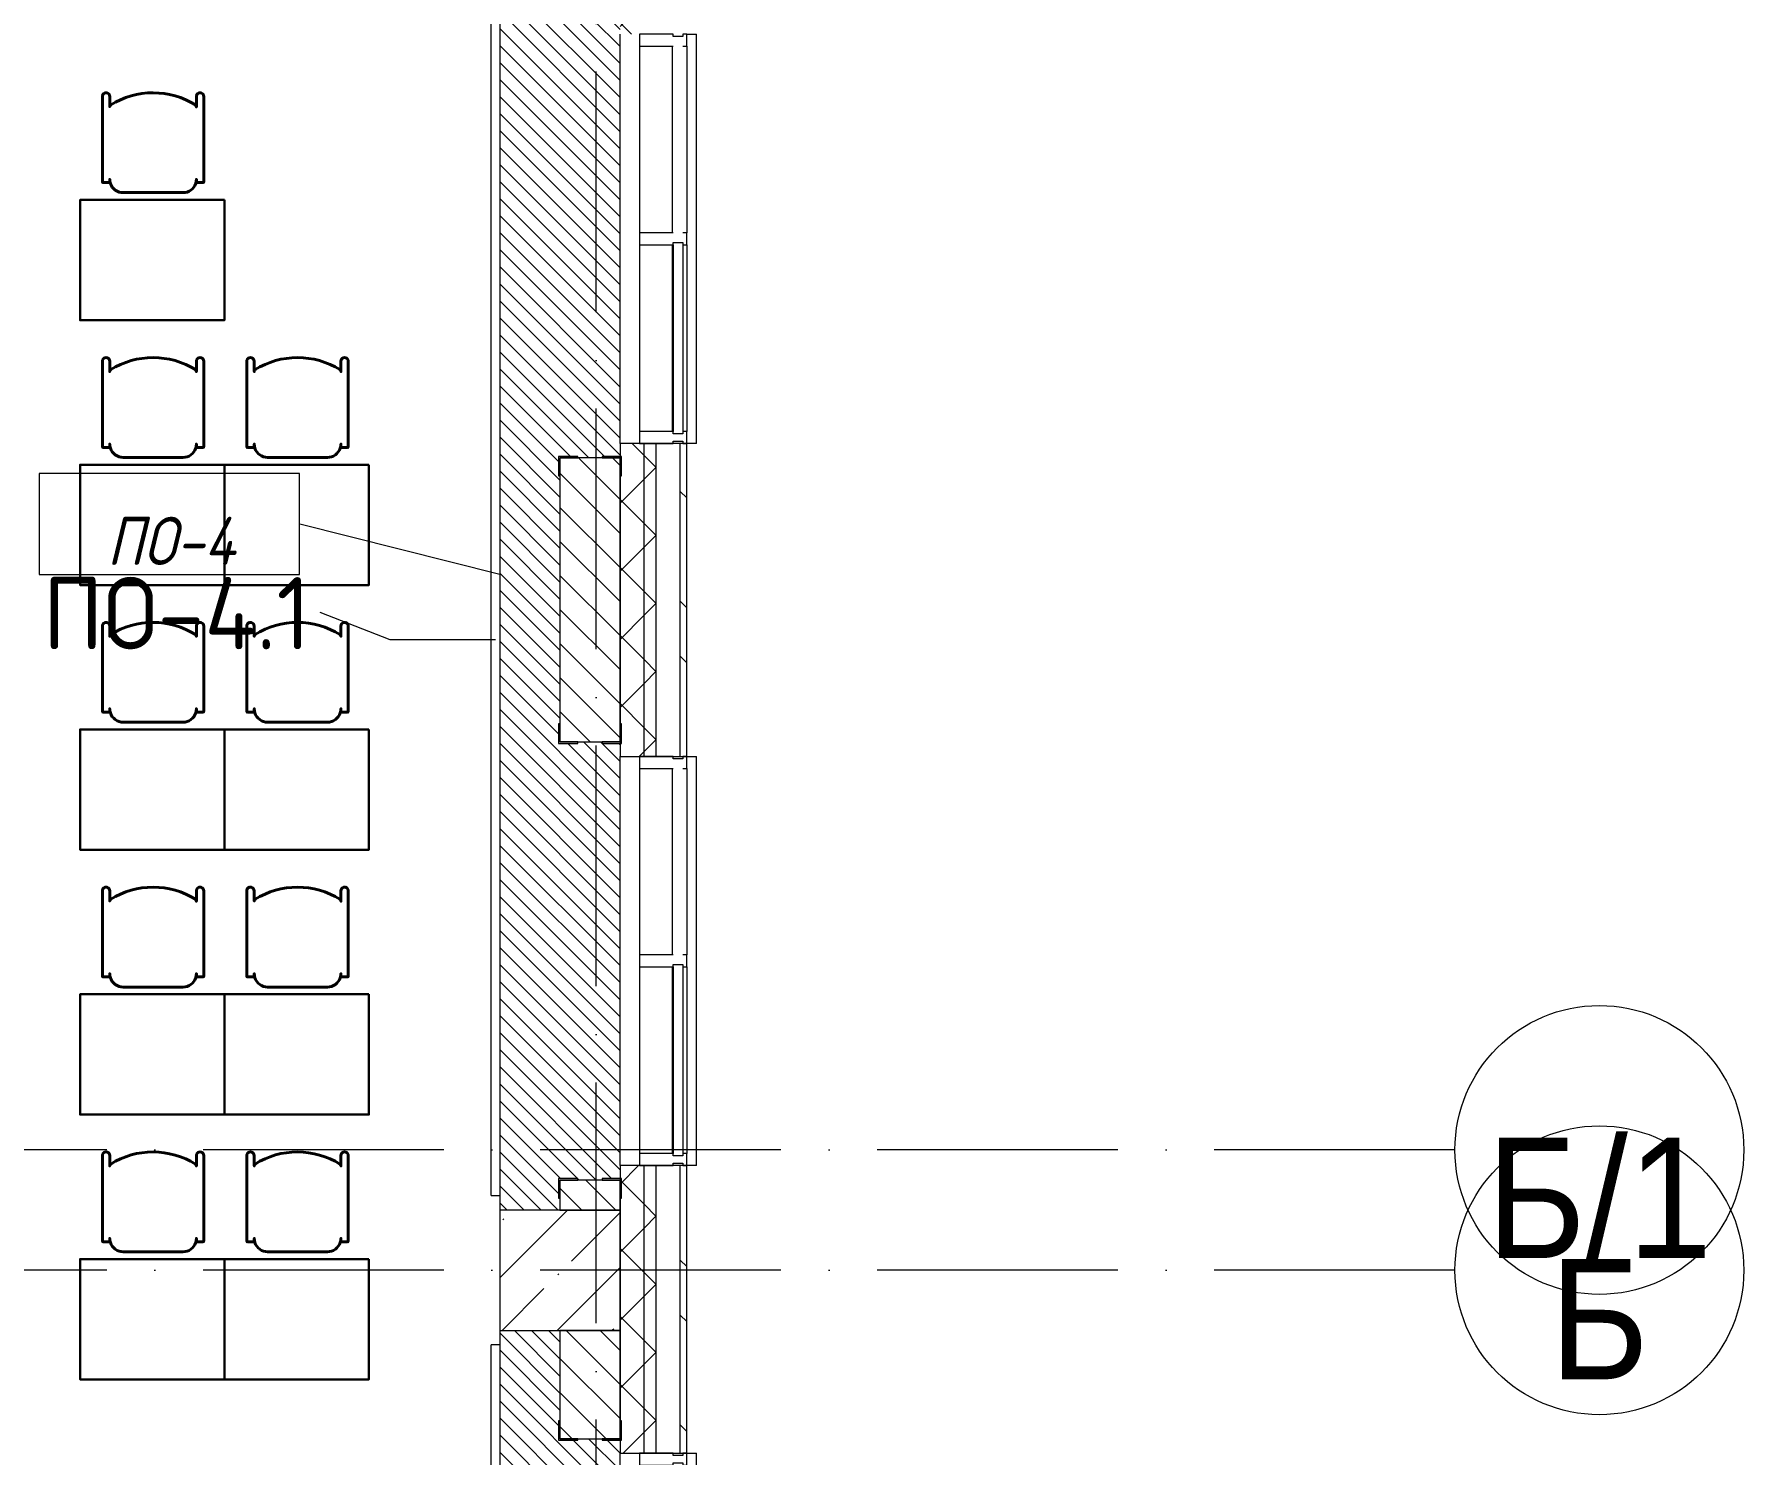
# Model space of a CAD drawing. Header units: millimetres. Extents: x -6467 to 105918, y -7090 to 92481.
# Drawn here: x 98816 to 105918, y 564 to 6466 of the extents above; entities that cross this region are included whole.
import ezdxf

# ---------------------------------------------------------------- set-up
doc = ezdxf.new("R2010")
doc.units = ezdxf.units.MM
doc.linetypes.add('50_200_ШТРИХ_1Т_ш5_п1_п1_', pattern=[1400, 1000, -200, 0, -200])
for name, color, linetype, lineweight in [('A-FLOR', 7, 'Continuous', 9), ('A-FLOR-IDEN', 7, 'Continuous', 9), ('A-GLAZ', 7, 'Continuous', 5), ('A-GLAZ-CWMG', 7, 'Continuous', 9), ('A-GLAZ-CWMG-1', 7, 'Continuous', 20), ('A-WALL', 7, 'Continuous', 5), ('A-WALL-FNSH-1', 7, 'Continuous', 5), ('A-WALL-IDEN', 7, 'Continuous', 9), ('I-WALL', 7, 'Continuous', 5), ('S-COLS-1', 7, 'Continuous', 5)]:
    doc.layers.add(name, color=color, linetype=linetype, lineweight=lineweight)
for name, color, linetype, lineweight, true_color in [('A-FLOR-PATT-1', 7, 'Continuous', 5, 0xd61c12), ('A-GENM-1', 7, 'Continuous', 9, 0xaaaaaa), ('A-GENM-2', 7, 'Continuous', 20, 0xaaaaaa), ('A-WALL-3', 7, 'Continuous', 5, 0x787878), ('мебель 2 этаж-1', 7, 'Continuous', 40, 0xaaaaaa), ('Оси-1', 7, 'Continuous', 20, 0xaaaaaa), ('Оси-2', 7, 'Continuous', 9, 0xaaaaaa), ('Оси-3', 7, '50_200_ШТРИХ_1Т_ш5_п1_п1_', 9, 0xaaaaaa), ('ТХ_функционал-2', 7, 'Continuous', 40, 0xaaaaaa), ('ТХ_функционал-9', 7, 'Continuous', 30, 0xaaaaaa)]:
    doc.layers.add(name, color=color, linetype=linetype, lineweight=lineweight, true_color=true_color)
doc.styles.add('Arial', font='arial.ttf', dxfattribs={"width": 0.9, "height": 500})
doc.styles.add('GOST Common', font='GOST_Common.ttf', dxfattribs={"height": 300})
doc.styles.add('GOST Common_I', font='GOST_Common Italic.ttf', dxfattribs={"width": 0.9, "height": 200})
pattern_1 = [(45, (0, 0), (-141.42136, 141.42136), []), (135, (0, 0), (-141.42136, -141.42136), [])]
pattern_2 = [(135, (0, 0), (-70.71068, -70.71068), [])]

# ---------------------------------------------------------------- blocks, each defined once
blk = doc.blocks.new('Прямоугольный импост - Импост структурный с накладкой - 180мм-22437098-АИ_План этажа Радиаторы_2')
at = {"layer": 'A-GLAZ-CWMG-1'}
for p, q in [((-50, 0), (-50, 17)), ((-50, 17), (0, 17)), ((-40, 0), (-50, 0)), ((-40, -40), (-40, 0)), ((0, 0), (-10, 0)), ((-10, 0), (-10, -40)), ((0, 17), (0, 0)), ((-50, -180), (-50, -40)), ((-50, -40), (-40, -40)), ((-10, -40), (0, -40)), ((0, -40), (0, -180)), ((0, -180), (-50, -180))]:
    blk.add_line(p, q, dxfattribs=at)
blk = doc.blocks.new('Прямоугольный импост - Импост структурный с накладкой - 180мм-22437111-АИ_План этажа Радиаторы_2')
at = {"layer": 'A-GLAZ-CWMG-1'}
for p, q in [((-50, 0), (-50, 17)), ((-50, 17), (0, 17)), ((0, 0), (-10, 0)), ((-10, 0), (-10, -40)), ((0, 17), (0, 0)), ((-50, -180), (-50, -40)), ((-10, -40), (0, -40)), ((0, -40), (0, -180)), ((0, -180), (-50, -180))]:
    blk.add_line(p, q, dxfattribs=at)
blk = doc.blocks.new('Прямоугольный импост - Импост структурный с накладкой - 180мм-V231-АИ_План этажа Радиаторы_2')
at = {"layer": 'A-GLAZ-CWMG'}
for p, q in [((49825, 55111), (49050, 55111)), ((49825, 54931), (49050, 54931)), ((49825, 54914), (49050, 54914))]:
    blk.add_line(p, q, dxfattribs=at)
blk = doc.blocks.new('Прямоугольный импост - Импост структурный с накладкой - 180мм-V232-АИ_План этажа Радиаторы_2')
at = {"layer": 'A-GLAZ-CWMG'}
for p, q in [((6637, 55111), (5862, 55111)), ((6637, 54914), (5862, 54914))]:
    blk.add_line(p, q, dxfattribs=at)
blk = doc.blocks.new('Прямоугольный импост - Импост структурный с накладкой - 180мм-V237-АИ_План этажа Радиаторы_2')
at = {"layer": 'A-GLAZ-CWMG-1'}
for p, q in [((-25, 0), (-25, 17)), ((-25, 17), (25, 17)), ((-15, 0), (-25, 0)), ((-15, -40), (-15, 0)), ((25, 17), (25, 0)), ((-25, -180), (-25, -40)), ((-25, -40), (-15, -40)), ((25, -40), (25, -180)), ((25, -180), (-25, -180))]:
    blk.add_line(p, q, dxfattribs=at)
blk = doc.blocks.new('Прямоугольный импост - Импост структурный с накладкой - 180мм-22437157-АИ_План этажа Радиаторы_2')
at = {"layer": 'A-GLAZ-CWMG-1'}
for p, q in [((0, 17), (-50, 17)), ((-50, 17), (-50, 0)), ((-50, 0), (-40, 0)), ((-40, 0), (-40, -40)), ((-10, -40), (-10, 0)), ((-10, 0), (0, 0)), ((0, 0), (0, 17)), ((-40, -40), (-50, -40)), ((-50, -40), (-50, -180)), ((0, -40), (-10, -40)), ((0, -180), (0, -40)), ((-50, -180), (0, -180))]:
    blk.add_line(p, q, dxfattribs=at)
blk = doc.blocks.new('Фахверк _газобетон торцы_327 - Фахверк _газобетон торцы_-25573967-АИ_План этажа Радиаторы_2')
at = {"layer": 'A-GENM-2'}
for p, q in [((89406, 11134.7), (89325, 11134.7)), ((89325, 11134.7), (89325, 11128.7)), ((89325, 11128.7), (89400, 11128.7)), ((89400, 11128.7), (89400, 11053.7)), ((89406, 11053.7), (89406, 11134.7)), ((89400, 11053.7), (89406, 11053.7)), ((89400, 10953.7), (89400, 10878.7)), ((89406, 10953.7), (89400, 10953.7)), ((89406, 10872.7), (89406, 10953.7)), ((89400, 10878.7), (89325, 10878.7)), ((89325, 10878.7), (89325, 10872.7)), ((89325, 10872.7), (89406, 10872.7))]:
    blk.add_line(p, q, dxfattribs=at)
blk = doc.blocks.new('Фахверк _газобетон торцы_328 - Фахверк _газобетон торцы_-25573987-АИ_План этажа Радиаторы_2')
at = {"layer": 'A-GENM-2'}
for p, q in [((89406, 11134.7), (89325, 11134.7)), ((89325, 11134.7), (89325, 11128.7)), ((89325, 11128.7), (89400, 11128.7)), ((89400, 11128.7), (89400, 11053.7)), ((89406, 11053.7), (89406, 11134.7)), ((89400, 11053.7), (89406, 11053.7)), ((89400, 10953.7), (89400, 10878.7)), ((89406, 10953.7), (89400, 10953.7)), ((89406, 10872.7), (89406, 10953.7)), ((89400, 10878.7), (89325, 10878.7)), ((89325, 10878.7), (89325, 10872.7)), ((89325, 10872.7), (89406, 10872.7))]:
    blk.add_line(p, q, dxfattribs=at)
blk = doc.blocks.new('Фахверк _газобетон торцы_329 - Фахверк _газобетон торцы_-25574007-АИ_План этажа Радиаторы_2')
at = {"layer": 'A-GENM-2'}
for p, q in [((89406, 11134.7), (89325, 11134.7)), ((89325, 11134.7), (89325, 11128.7)), ((89325, 11128.7), (89400, 11128.7)), ((89400, 11128.7), (89400, 11053.7)), ((89406, 11053.7), (89406, 11134.7)), ((89400, 11053.7), (89406, 11053.7)), ((89400, 10953.7), (89400, 10878.7)), ((89406, 10953.7), (89400, 10953.7)), ((89406, 10872.7), (89406, 10953.7)), ((89400, 10878.7), (89325, 10878.7)), ((89325, 10878.7), (89325, 10872.7)), ((89325, 10872.7), (89406, 10872.7))]:
    blk.add_line(p, q, dxfattribs=at)
blk = doc.blocks.new('Фахверк _газобетон торцы_330 - Фахверк _газобетон торцы_-25574027-АИ_План этажа Радиаторы_2')
at = {"layer": 'A-GENM-2'}
for p, q in [((89406, 11134.7), (89325, 11134.7)), ((89325, 11134.7), (89325, 11128.7)), ((89325, 11128.7), (89400, 11128.7)), ((89400, 11128.7), (89400, 11053.7)), ((89406, 11053.7), (89406, 11134.7)), ((89400, 11053.7), (89406, 11053.7)), ((89400, 10953.7), (89400, 10878.7)), ((89406, 10953.7), (89400, 10953.7)), ((89406, 10872.7), (89406, 10953.7)), ((89400, 10878.7), (89325, 10878.7)), ((89325, 10878.7), (89325, 10872.7)), ((89325, 10872.7), (89406, 10872.7))]:
    blk.add_line(p, q, dxfattribs=at)
blk = doc.blocks.new('Отлив_СКБ - Отлив витража-V389-АИ_План этажа Радиаторы_2')
at = {"layer": 'A-GLAZ'}
for p, q in [((0, 59), (0, 100)), ((1700, 100), (0, 100)), ((1700, 100), (1700, 59)), ((50, 2), (1650, 2)), ((1650, 0), (50, 0))]:
    blk.add_line(p, q, dxfattribs=at)
blk = doc.blocks.new('Отлив_СКБ - Отлив витража-V390-АИ_План этажа Радиаторы_2')
at = {"layer": 'A-GLAZ'}
for p, q in [((0, 59), (0, 100)), ((1700, 100), (0, 100)), ((1700, 100), (1700, 59)), ((875, 2), (1650, 2)), ((825, 0), (50, 0)), ((1650, 0), (875, 0))]:
    blk.add_line(p, q, dxfattribs=at)
blk = doc.blocks.new('мебель 2 этаж-28800768-АИ_План этажа Радиаторы_2')
at = {"layer": 'ТХ_функционал-2', "flags": 128}
for points in [[(101362.8, 7922.4), (101362.8, 7567.6), (101363.6, 7565.6), (101365.5, 7564.8), (101390.7, 7564.8), (101392.6, 7565.6), (101393.5, 7567.6), (101393.5, 7578.7), (101394.2, 7569.9), (101396.2, 7561.4), (101399.5, 7553.5), (101404.1, 7545.9), (101409.8, 7539.3), (101416.4, 7533.6), (101424, 7529), (101432.1, 7525.6), (101440.6, 7523.6), (101449.3, 7522.9), (101697.6, 7522.9), (101706.4, 7523.6), (101714.9, 7525.6), (101722.8, 7528.9), (101731, 7533.8), (101737.1, 7539.3), (101742.9, 7546), (101747.3, 7553.3), (101750.6, 7561.2), (101752.8, 7570.3), (101753.5, 7578.7), (101753.5, 7567.6), (101754.3, 7565.6), (101756.2, 7564.8), (101781.4, 7564.8), (101783.3, 7565.6), (101784.2, 7567.6), (101784.2, 7922.4), (101783.4, 7927.2), (101781.2, 7931.5), (101777.8, 7934.9), (101773.5, 7937.1), (101768.8, 7937.8), (101764.2, 7937.1), (101759.7, 7934.8), (101756.4, 7931.5), (101754.2, 7927.1), (101753.5, 7922.4), (101753.5, 7879.4), (101752.9, 7882.8), (101751.4, 7885.4), (101749.1, 7887.6), (101729.4, 7898.9), (101709.5, 7908.7), (101686.8, 7917.8), (101664.9, 7925), (101642.3, 7930.6), (101619.5, 7934.6), (101597.5, 7936.9), (101573.5, 7937.8), (101550.1, 7937), (101527.3, 7934.6), (101504.7, 7930.6), (101482.3, 7925), (101460.1, 7917.9), (101438.7, 7909.2), (101417.6, 7899), (101397.8, 7887.6), (101395.6, 7885.6), (101394, 7882.7), (101393.5, 7879.7), (101393.5, 7922.4), (101392.7, 7927.2), (101390.5, 7931.5), (101387.1, 7934.9), (101382.9, 7937), (101378.1, 7937.8), (101373.4, 7937.1), (101369.1, 7934.9), (101365.7, 7931.5), (101363.5, 7927.1)], [(101362.8, 6822.5), (101362.8, 6467.6), (101363.6, 6465.6), (101365.5, 6464.8), (101390.7, 6464.8), (101392.6, 6465.6), (101393.5, 6467.6), (101393.5, 6478.7), (101394.2, 6470), (101396.2, 6461.5), (101399.5, 6453.5), (101404.1, 6446), (101409.8, 6439.3), (101416.4, 6433.6), (101424, 6429), (101432.1, 6425.6), (101440.6, 6423.6), (101449.3, 6422.9), (101697.6, 6422.9), (101706.4, 6423.6), (101714.9, 6425.7), (101722.8, 6428.9), (101731, 6433.8), (101737.1, 6439.3), (101742.9, 6446), (101747.3, 6453.4), (101750.6, 6461.2), (101752.8, 6470.3), (101753.5, 6478.7), (101753.5, 6467.6), (101754.3, 6465.6), (101756.2, 6464.8), (101781.4, 6464.8), (101783.3, 6465.6), (101784.2, 6467.6), (101784.2, 6822.5), (101783.4, 6827.2), (101781.2, 6831.5), (101777.8, 6834.9), (101773.5, 6837.1), (101768.8, 6837.8), (101764.2, 6837.1), (101759.7, 6834.8), (101756.4, 6831.5), (101754.2, 6827.1), (101753.5, 6822.5), (101753.5, 6779.5), (101752.9, 6782.8), (101751.4, 6785.4), (101749.1, 6787.6), (101729.4, 6798.9), (101709.5, 6808.7), (101686.8, 6817.9), (101664.9, 6825), (101642.3, 6830.6), (101619.5, 6834.6), (101597.5, 6836.9), (101573.5, 6837.8), (101550.1, 6837), (101527.3, 6834.6), (101504.7, 6830.6), (101482.3, 6825.1), (101460.1, 6817.9), (101438.7, 6809.2), (101417.6, 6799), (101397.8, 6787.6), (101395.6, 6785.6), (101394, 6782.7), (101393.5, 6779.7), (101393.5, 6822.5), (101392.7, 6827.2), (101390.5, 6831.5), (101387.1, 6834.9), (101382.9, 6837.1), (101378.1, 6837.8), (101373.4, 6837.1), (101369.1, 6834.9), (101365.7, 6831.5), (101363.5, 6827.1)], [(101962.8, 6822.5), (101962.8, 6467.6), (101963.6, 6465.6), (101965.5, 6464.8), (101990.7, 6464.8), (101992.6, 6465.6), (101993.5, 6467.6), (101993.5, 6478.7), (101994.2, 6470), (101996.2, 6461.5), (101999.5, 6453.5), (102004.1, 6446), (102009.8, 6439.3), (102016.4, 6433.6), (102024, 6429), (102032.1, 6425.6), (102040.6, 6423.6), (102049.3, 6422.9), (102297.6, 6422.9), (102306.4, 6423.6), (102314.9, 6425.7), (102322.8, 6428.9), (102331, 6433.8), (102337.1, 6439.3), (102342.9, 6446), (102347.3, 6453.4), (102350.6, 6461.2), (102352.8, 6470.3), (102353.5, 6478.7), (102353.5, 6467.6), (102354.3, 6465.6), (102356.2, 6464.8), (102381.4, 6464.8), (102383.3, 6465.6), (102384.2, 6467.6), (102384.2, 6822.5), (102383.4, 6827.2), (102381.2, 6831.5), (102377.8, 6834.9), (102373.5, 6837.1), (102368.8, 6837.8), (102364.2, 6837.1), (102359.7, 6834.8), (102356.4, 6831.5), (102354.2, 6827.1), (102353.5, 6822.5), (102353.5, 6779.5), (102352.9, 6782.8), (102351.4, 6785.4), (102349.1, 6787.6), (102329.4, 6798.9), (102309.5, 6808.7), (102286.8, 6817.9), (102264.9, 6825), (102242.3, 6830.6), (102219.5, 6834.6), (102197.5, 6836.9), (102173.5, 6837.8), (102150.1, 6837), (102127.3, 6834.6), (102104.7, 6830.6), (102082.3, 6825.1), (102060.1, 6817.9), (102038.7, 6809.2), (102017.6, 6799), (101997.8, 6787.6), (101995.6, 6785.6), (101994, 6782.7), (101993.5, 6779.7), (101993.5, 6822.5), (101992.7, 6827.2), (101990.5, 6831.5), (101987.1, 6834.9), (101982.9, 6837.1), (101978.1, 6837.8), (101973.4, 6837.1), (101969.1, 6834.9), (101965.7, 6831.5), (101963.5, 6827.1)], [(101362.8, 5722.5), (101362.8, 5367.6), (101363.6, 5365.6), (101365.5, 5364.8), (101390.7, 5364.8), (101392.6, 5365.6), (101393.5, 5367.6), (101393.5, 5378.8), (101394.2, 5370), (101396.2, 5361.5), (101399.5, 5353.5), (101404.1, 5346), (101409.8, 5339.3), (101416.4, 5333.6), (101424, 5329), (101432.1, 5325.7), (101440.6, 5323.6), (101449.3, 5322.9), (101697.6, 5322.9), (101706.4, 5323.6), (101714.9, 5325.7), (101722.8, 5328.9), (101731, 5333.8), (101737.1, 5339.3), (101742.9, 5346), (101747.3, 5353.4), (101750.6, 5361.3), (101752.8, 5370.3), (101753.5, 5378.8), (101753.5, 5367.6), (101754.3, 5365.6), (101756.2, 5364.8), (101781.4, 5364.8), (101783.3, 5365.6), (101784.2, 5367.6), (101784.2, 5722.5), (101783.4, 5727.2), (101781.2, 5731.5), (101777.8, 5734.9), (101773.5, 5737.1), (101768.8, 5737.8), (101764.2, 5737.1), (101759.7, 5734.8), (101756.4, 5731.5), (101754.2, 5727.1), (101753.5, 5722.5), (101753.5, 5679.5), (101752.9, 5682.9), (101751.4, 5685.5), (101749.1, 5687.6), (101729.4, 5698.9), (101709.5, 5708.7), (101686.8, 5717.9), (101664.9, 5725), (101642.3, 5730.6), (101619.5, 5734.6), (101597.5, 5737), (101573.5, 5737.8), (101550.1, 5737), (101527.3, 5734.6), (101504.7, 5730.6), (101482.3, 5725.1), (101460.1, 5717.9), (101438.7, 5709.2), (101417.6, 5699), (101397.8, 5687.6), (101395.6, 5685.6), (101394, 5682.8), (101393.5, 5679.7), (101393.5, 5722.5), (101392.7, 5727.2), (101390.5, 5731.5), (101387.1, 5734.9), (101382.9, 5737.1), (101378.1, 5737.8), (101373.4, 5737.1), (101369.1, 5734.9), (101365.7, 5731.6), (101363.5, 5727.1)], [(101962.8, 5722.5), (101962.8, 5367.6), (101963.6, 5365.6), (101965.5, 5364.8), (101990.7, 5364.8), (101992.6, 5365.6), (101993.5, 5367.6), (101993.5, 5378.8), (101994.2, 5370), (101996.2, 5361.5), (101999.5, 5353.5), (102004.1, 5346), (102009.8, 5339.3), (102016.4, 5333.6), (102024, 5329), (102032.1, 5325.7), (102040.6, 5323.6), (102049.3, 5322.9), (102297.6, 5322.9), (102306.4, 5323.6), (102314.9, 5325.7), (102322.8, 5328.9), (102331, 5333.8), (102337.1, 5339.3), (102342.9, 5346), (102347.3, 5353.4), (102350.6, 5361.3), (102352.8, 5370.3), (102353.5, 5378.8), (102353.5, 5367.6), (102354.3, 5365.6), (102356.2, 5364.8), (102381.4, 5364.8), (102383.3, 5365.6), (102384.2, 5367.6), (102384.2, 5722.5), (102383.4, 5727.2), (102381.2, 5731.5), (102377.8, 5734.9), (102373.5, 5737.1), (102368.8, 5737.8), (102364.2, 5737.1), (102359.7, 5734.8), (102356.4, 5731.5), (102354.2, 5727.1), (102353.5, 5722.5), (102353.5, 5679.5), (102352.9, 5682.9), (102351.4, 5685.5), (102349.1, 5687.6), (102329.4, 5698.9), (102309.5, 5708.7), (102286.8, 5717.9), (102264.9, 5725), (102242.3, 5730.6), (102219.5, 5734.6), (102197.5, 5737), (102173.5, 5737.8), (102150.1, 5737), (102127.3, 5734.6), (102104.7, 5730.6), (102082.3, 5725.1), (102060.1, 5717.9), (102038.7, 5709.2), (102017.6, 5699), (101997.8, 5687.6), (101995.6, 5685.6), (101994, 5682.8), (101993.5, 5679.7), (101993.5, 5722.5), (101992.7, 5727.2), (101990.5, 5731.5), (101987.1, 5734.9), (101982.9, 5737.1), (101978.1, 5737.8), (101973.4, 5737.1), (101969.1, 5734.9), (101965.7, 5731.6), (101963.5, 5727.1)], [(101362.8, 4622.5), (101362.8, 4267.6), (101363.6, 4265.6), (101365.5, 4264.8), (101390.7, 4264.8), (101392.6, 4265.6), (101393.5, 4267.6), (101393.5, 4278.8), (101394.2, 4270), (101396.2, 4261.5), (101399.5, 4253.6), (101404.1, 4246), (101409.8, 4239.3), (101416.4, 4233.7), (101424, 4229), (101432.1, 4225.7), (101440.6, 4223.6), (101449.3, 4223), (101697.6, 4223), (101706.4, 4223.6), (101714.9, 4225.7), (101722.8, 4228.9), (101731, 4233.9), (101737.1, 4239.3), (101742.9, 4246), (101747.3, 4253.4), (101750.6, 4261.3), (101752.8, 4270.3), (101753.5, 4278.8), (101753.5, 4267.6), (101754.3, 4265.6), (101756.2, 4264.8), (101781.4, 4264.8), (101783.3, 4265.6), (101784.2, 4267.6), (101784.2, 4622.5), (101783.4, 4627.2), (101781.2, 4631.5), (101777.8, 4634.9), (101773.5, 4637.1), (101768.8, 4637.8), (101764.2, 4637.1), (101759.7, 4634.8), (101756.4, 4631.5), (101754.2, 4627.1), (101753.5, 4622.5), (101753.5, 4579.5), (101752.9, 4582.9), (101751.4, 4585.5), (101749.1, 4587.6), (101729.4, 4598.9), (101709.5, 4608.7), (101686.8, 4617.9), (101664.9, 4625), (101642.3, 4630.6), (101619.5, 4634.6), (101597.5, 4637), (101573.5, 4637.8), (101550.1, 4637), (101527.3, 4634.6), (101504.7, 4630.6), (101482.3, 4625.1), (101460.1, 4617.9), (101438.7, 4609.3), (101417.6, 4599), (101397.8, 4587.6), (101395.6, 4585.6), (101394, 4582.8), (101393.5, 4579.7), (101393.5, 4622.5), (101392.7, 4627.2), (101390.5, 4631.5), (101387.1, 4634.9), (101382.9, 4637.1), (101378.1, 4637.8), (101373.4, 4637.1), (101369.1, 4634.9), (101365.7, 4631.6), (101363.5, 4627.1)], [(101962.8, 4622.5), (101962.8, 4267.6), (101963.6, 4265.6), (101965.5, 4264.8), (101990.7, 4264.8), (101992.6, 4265.6), (101993.5, 4267.6), (101993.5, 4278.8), (101994.2, 4270), (101996.2, 4261.5), (101999.5, 4253.6), (102004.1, 4246), (102009.8, 4239.3), (102016.4, 4233.7), (102024, 4229), (102032.1, 4225.7), (102040.6, 4223.6), (102049.3, 4223), (102297.6, 4223), (102306.4, 4223.6), (102314.9, 4225.7), (102322.8, 4228.9), (102331, 4233.9), (102337.1, 4239.3), (102342.9, 4246), (102347.3, 4253.4), (102350.6, 4261.3), (102352.8, 4270.3), (102353.5, 4278.8), (102353.5, 4267.6), (102354.3, 4265.6), (102356.2, 4264.8), (102381.4, 4264.8), (102383.3, 4265.6), (102384.2, 4267.6), (102384.2, 4622.5), (102383.4, 4627.2), (102381.2, 4631.5), (102377.8, 4634.9), (102373.5, 4637.1), (102368.8, 4637.8), (102364.2, 4637.1), (102359.7, 4634.8), (102356.4, 4631.5), (102354.2, 4627.1), (102353.5, 4622.5), (102353.5, 4579.5), (102352.9, 4582.9), (102351.4, 4585.5), (102349.1, 4587.6), (102329.4, 4598.9), (102309.5, 4608.7), (102286.8, 4617.9), (102264.9, 4625), (102242.3, 4630.6), (102219.5, 4634.6), (102197.5, 4637), (102173.5, 4637.8), (102150.1, 4637), (102127.3, 4634.6), (102104.7, 4630.6), (102082.3, 4625.1), (102060.1, 4617.9), (102038.7, 4609.3), (102017.6, 4599), (101997.8, 4587.6), (101995.6, 4585.6), (101994, 4582.8), (101993.5, 4579.7), (101993.5, 4622.5), (101992.7, 4627.2), (101990.5, 4631.5), (101987.1, 4634.9), (101982.9, 4637.1), (101978.1, 4637.8), (101973.4, 4637.1), (101969.1, 4634.9), (101965.7, 4631.6), (101963.5, 4627.1)], [(101362.8, 3522.5), (101362.8, 3167.6), (101363.6, 3165.6), (101365.5, 3164.8), (101390.7, 3164.8), (101392.6, 3165.6), (101393.5, 3167.6), (101393.5, 3178.8), (101394.2, 3170), (101396.2, 3161.5), (101399.5, 3153.6), (101404.1, 3146), (101409.8, 3139.3), (101416.4, 3133.7), (101424, 3129), (101432.1, 3125.7), (101440.6, 3123.6), (101449.3, 3123), (101697.6, 3123), (101706.4, 3123.7), (101714.9, 3125.7), (101722.8, 3128.9), (101731, 3133.9), (101737.1, 3139.3), (101742.9, 3146.1), (101747.3, 3153.4), (101750.6, 3161.3), (101752.8, 3170.3), (101753.5, 3178.8), (101753.5, 3167.6), (101754.3, 3165.6), (101756.2, 3164.8), (101781.4, 3164.8), (101783.3, 3165.6), (101784.2, 3167.6), (101784.2, 3522.5), (101783.4, 3527.3), (101781.2, 3531.5), (101777.8, 3535), (101773.5, 3537.1), (101768.8, 3537.8), (101764.2, 3537.1), (101759.7, 3534.8), (101756.4, 3531.5), (101754.2, 3527.1), (101753.5, 3522.5), (101753.5, 3479.5), (101752.9, 3482.9), (101751.4, 3485.5), (101749.1, 3487.6), (101729.4, 3498.9), (101709.5, 3508.7), (101686.8, 3517.9), (101664.9, 3525), (101642.3, 3530.6), (101619.5, 3534.6), (101597.5, 3537), (101573.5, 3537.8), (101550.1, 3537), (101527.3, 3534.6), (101504.7, 3530.7), (101482.3, 3525.1), (101460.1, 3517.9), (101438.7, 3509.3), (101417.6, 3499), (101397.8, 3487.6), (101395.6, 3485.6), (101394, 3482.8), (101393.5, 3479.7), (101393.5, 3522.5), (101392.7, 3527.2), (101390.5, 3531.5), (101387.1, 3534.9), (101382.9, 3537.1), (101378.1, 3537.8), (101373.4, 3537.1), (101369.1, 3534.9), (101365.7, 3531.6), (101363.5, 3527.1)], [(101962.8, 3522.5), (101962.8, 3167.6), (101963.6, 3165.6), (101965.5, 3164.8), (101990.7, 3164.8), (101992.6, 3165.6), (101993.5, 3167.6), (101993.5, 3178.8), (101994.2, 3170), (101996.2, 3161.5), (101999.5, 3153.6), (102004.1, 3146), (102009.8, 3139.3), (102016.4, 3133.7), (102024, 3129), (102032.1, 3125.7), (102040.6, 3123.6), (102049.3, 3123), (102297.6, 3123), (102306.4, 3123.7), (102314.9, 3125.7), (102322.8, 3128.9), (102331, 3133.9), (102337.1, 3139.3), (102342.9, 3146.1), (102347.3, 3153.4), (102350.6, 3161.3), (102352.8, 3170.3), (102353.5, 3178.8), (102353.5, 3167.6), (102354.3, 3165.6), (102356.2, 3164.8), (102381.4, 3164.8), (102383.3, 3165.6), (102384.2, 3167.6), (102384.2, 3522.5), (102383.4, 3527.3), (102381.2, 3531.5), (102377.8, 3535), (102373.5, 3537.1), (102368.8, 3537.8), (102364.2, 3537.1), (102359.7, 3534.8), (102356.4, 3531.5), (102354.2, 3527.1), (102353.5, 3522.5), (102353.5, 3479.5), (102352.9, 3482.9), (102351.4, 3485.5), (102349.1, 3487.6), (102329.4, 3498.9), (102309.5, 3508.7), (102286.8, 3517.9), (102264.9, 3525), (102242.3, 3530.6), (102219.5, 3534.6), (102197.5, 3537), (102173.5, 3537.8), (102150.1, 3537), (102127.3, 3534.6), (102104.7, 3530.7), (102082.3, 3525.1), (102060.1, 3517.9), (102038.7, 3509.3), (102017.6, 3499), (101997.8, 3487.6), (101995.6, 3485.6), (101994, 3482.8), (101993.5, 3479.7), (101993.5, 3522.5), (101992.7, 3527.2), (101990.5, 3531.5), (101987.1, 3534.9), (101982.9, 3537.1), (101978.1, 3537.8), (101973.4, 3537.1), (101969.1, 3534.9), (101965.7, 3531.6), (101963.5, 3527.1)]]:
    blk.add_lwpolyline(points, close=True, dxfattribs=at)
at = {"layer": 'ТХ_функционал-9', "flags": 128}
for points in [[(101870, 7492.9), (101270, 7492.9), (101270, 6992.9), (101870, 6992.9)], [(102470, 6392.9), (102470, 5892.9), (101870, 5892.9), (101870, 6392.9), (101270, 6392.9), (101270, 5892.9), (101870, 5892.9), (101870, 6392.9)], [(102470, 5292.9), (102470, 4792.9), (101870, 4792.9), (101870, 5292.9), (101270, 5292.9), (101270, 4792.9), (101870, 4792.9), (101870, 5292.9)], [(102470, 4193), (102470, 3693), (101870, 3693), (101870, 4193), (101270, 4193), (101270, 3693), (101870, 3693), (101870, 4193)], [(102470, 3093), (102470, 2593), (101870, 2593), (101870, 3093), (101270, 3093), (101270, 2593), (101870, 2593), (101870, 3093)]]:
    blk.add_lwpolyline(points, close=True, dxfattribs=at)
blk = doc.blocks.new('Ось сетки - Круг_Ø6_00__ISO-2_5_0_9K_-17386508-АИ_План этажа Радиаторы_2')
at = {"layer": 'Оси-1'}
blk.add_circle((0, 0), 3, dxfattribs=at)
blk = doc.blocks.new('AAR_СКБ_Марка_Перекрытия_1 мм - Марка пола-27961726-АИ_План этажа Радиаторы_2')
at = {"layer": 'A-FLOR-IDEN'}
for p, q in [((2.723, 2.101), (-2.69, 2.101)), ((-2.69, 2.101), (-2.69, 0)), ((2.723, 0), (2.723, 2.101)), ((-2.69, 0), (2.723, 0))]:
    blk.add_line(p, q, dxfattribs=at)

msp = doc.modelspace()

# ---------------------------------------------------------------- hatches: boundary and pattern name
at = {"layer": 'A-FLOR-PATT-1'}
h = msp.add_hatch(dxfattribs=at)
h.set_pattern_fill('FP_297', color=256, style=0, pattern_type=2)
h.set_pattern_definition([(315, (101000, 4331.04), (35.3553, 35.3553), [])])
h.paths.add_polyline_path([(100827.3, 1581), (101000, 1581), (101000, 1631), (100994, 1631), (100994, 1712), (101075, 1712), (101075, 1706), (101175, 1706), (101175, 1712), (101250, 1712), (101249.2, 3520), (101175, 3520), (101175, 3526), (101075, 3526), (101075, 3520), (100994, 3520), (100994, 3601), (101000, 3601), (101000, 4631), (100994, 4631), (100994, 4712), (101075, 4712), (101075, 4706), (101175, 4706), (101175, 4712), (101250, 4712), (101250, 6520), (101175, 6520), (101175, 6526), (101075, 6526), (101075, 6520), (100994, 6520), (100994, 6601), (101000, 6601), (101000, 6861), (100750, 6861), (100750, 1581)])
h = msp.add_hatch(dxfattribs=at)
h.set_pattern_fill('FP_296', color=256, style=0, pattern_type=2)
h.set_pattern_definition([(315, (101000, -168.96), (35.3553, 35.3553), [])])
h.paths.add_polyline_path([(100750, -1189), (100994, -1189), (100994, -1183), (101075, -1183), (101075, -1189), (101175, -1189), (101175, -1183), (101250, -1183), (101250, 625), (101175, 625), (101175, 631), (101075, 631), (101075, 625), (100994, 625), (100994, 706), (101000, 706), (101000, 1081), (100750, 1081), (100750, -312)])
at = {"layer": 'A-WALL'}
h = msp.add_hatch(dxfattribs=at)
h.set_pattern_fill('FP_125', color=256, style=0, pattern_type=2)
h.set_pattern_definition(pattern_1)
h.paths.add_polyline_path([(101350, -2019), (101350, -1129), (101250, -1129), (101250, -2019)])
h.paths.add_polyline_path([(101350, 571), (101350, 1766), (101250, 1766), (101250, 571)])
h.paths.add_polyline_path([(101250, 3466), (101350, 3466), (101350, 4766), (101250, 4766), (101250, 3911.6)])
h.paths.add_polyline_path([(101350, 6466), (101350, 7781), (101250, 7781), (101250, 6466)])
h.paths.add_polyline_path([(101250, 9481), (101350, 9481), (101350, 10781), (101250, 10781), (101250, 9543)])
h.paths.add_polyline_path([(101350, 12481), (101350, 13781), (101250, 13781), (101250, 12481)])
h.paths.add_polyline_path([(101350, 15481), (101350, 16781), (101250, 16781), (101250, 15481)])
h.paths.add_polyline_path([(101250, 18481), (101350, 18481), (101350, 19781), (101250, 19781), (101250, 18694.1)])
h.paths.add_polyline_path([(101350, 21481), (101350, 22781), (101250, 22781), (101250, 21481)])
h.paths.add_polyline_path([(101350, 24481), (101350, 25781), (101250, 25781), (101250, 24481)])
h.paths.add_polyline_path([(101350, 27481), (101350, 28781), (101250, 28781), (101250, 27481)])
h.paths.add_polyline_path([(101350, 30481), (101350, 31781), (101250, 31781), (101250, 30481)])
h.paths.add_polyline_path([(101250, 33481), (101350, 33481), (101350, 34781), (101250, 34781), (101250, 34081)])
h.paths.add_polyline_path([(101250, 36481), (101350, 36481), (101350, 37881), (101250, 37881), (101250, 36996.3)])
h.paths.add_polyline_path([(101350, 39581), (101350, 40671), (101250, 40671), (101250, 39581)])
h.paths.add_polyline_path([(101350, 42371), (101350, 43781), (101250, 43781), (101250, 42371)])
h.paths.add_polyline_path([(101350, 45481), (101350, 47071), (101250, 47071), (101250, 45481)])
h = msp.add_hatch(dxfattribs=at)
h.set_pattern_fill('FP_125', color=256, style=0, pattern_type=2)
h.set_pattern_definition(pattern_1)
h.paths.add_polyline_path([(101350, -2069), (101400, -2069), (101400, -1129), (101350, -1129), (101350, -2019)])
h.paths.add_polyline_path([(101400, 571), (101400, 1766), (101350, 1766), (101350, 571)])
h.paths.add_polyline_path([(101400, 3466), (101400, 4766), (101350, 4766), (101350, 3466)])
h.paths.add_polyline_path([(101350, 6466), (101400, 6466), (101400, 7781), (101350, 7781), (101350, 6727.3)])
h.paths.add_polyline_path([(101350, 9481), (101400, 9481), (101400, 10781), (101350, 10781), (101350, 9543)])
h.paths.add_polyline_path([(101400, 12481), (101400, 13781), (101350, 13781), (101350, 12481)])
h.paths.add_polyline_path([(101400, 15481), (101400, 16781), (101350, 16781), (101350, 15481)])
h.paths.add_polyline_path([(101350, 18481), (101400, 18481), (101400, 19781), (101350, 19781), (101350, 18694.1)])
h.paths.add_polyline_path([(101350, 21481), (101400, 21481), (101400, 22781), (101350, 22781), (101350, 21509.8)])
h.paths.add_polyline_path([(101400, 24481), (101400, 25781), (101350, 25781), (101350, 24481)])
h.paths.add_polyline_path([(101350, 27481), (101400, 27481), (101400, 28781), (101350, 28781), (101350, 27845.2)])
h.paths.add_polyline_path([(101350, 30481), (101400, 30481), (101400, 31781), (101350, 31781), (101350, 30660.9)])
h.paths.add_polyline_path([(101400, 33481), (101400, 34781), (101350, 34781), (101350, 33481)])
h.paths.add_polyline_path([(101400, 36481), (101400, 37881), (101350, 37881), (101350, 36481)])
h.paths.add_polyline_path([(101400, 39581), (101400, 40671), (101350, 40671), (101350, 39581)])
h.paths.add_polyline_path([(101400, 42371), (101400, 43781), (101350, 43781), (101350, 42371)])
h.paths.add_polyline_path([(101350, 45481), (101400, 45481), (101400, 47071), (101350, 47071), (101350, 46147.4)])
at = {"layer": 'A-WALL-3'}
h = msp.add_hatch(dxfattribs=at)
h.set_pattern_fill('FP_124', color=256, style=0, pattern_type=2)
h.set_pattern_definition([(135, (0, 0), (-342.1478, -342.1478), []), (135, (228.1, 0), (-342.1478, -342.1478), [])])
h.paths.add_polyline_path([(101500, -2196), (101527, -2196), (101527, -1129), (101500, -1129), (101500, -2169)])
h.paths.add_polyline_path([(101527, 571), (101527, 1766), (101500, 1766), (101500, 571)])
h.paths.add_polyline_path([(101500, 3466), (101527, 3466), (101527, 4766), (101500, 4766), (101500, 3911.6)])
h.paths.add_polyline_path([(101527, 6466), (101527, 7781), (101500, 7781), (101500, 6466)])
h.paths.add_polyline_path([(101500, 9481), (101527, 9481), (101527, 10781), (101500, 10781), (101500, 9543)])
h.paths.add_polyline_path([(101527, 12481), (101527, 13781), (101500, 13781), (101500, 12481)])
h.paths.add_polyline_path([(101527, 15481), (101527, 16781), (101500, 16781), (101500, 15481)])
h.paths.add_polyline_path([(101527, 18481), (101527, 19781), (101500, 19781), (101500, 18481)])
h.paths.add_polyline_path([(101527, 21481), (101527, 22781), (101500, 22781), (101500, 21481)])
h.paths.add_polyline_path([(101527, 24481), (101527, 25781), (101500, 25781), (101500, 24481)])
h.paths.add_polyline_path([(101527, 27481), (101527, 28781), (101500, 28781), (101500, 27481)])
h.paths.add_polyline_path([(101527, 30481), (101527, 31781), (101500, 31781), (101500, 30481)])
h.paths.add_polyline_path([(101500, 33481), (101527, 33481), (101527, 34781), (101500, 34781), (101500, 34180.6)])
h.paths.add_polyline_path([(101527, 36481), (101527, 37881), (101500, 37881), (101500, 36481)])
h.paths.add_polyline_path([(101527, 39581), (101527, 40671), (101500, 40671), (101500, 39581)])
h.paths.add_polyline_path([(101527, 42371), (101527, 43781), (101500, 43781), (101500, 42371)])
h.paths.add_polyline_path([(101527, 45481), (101527, 47071), (101500, 47071), (101500, 45481)])
at = {"layer": 'I-WALL'}
h = msp.add_hatch(dxfattribs=at)
h.set_pattern_fill('FP_2', color=256, style=0, pattern_type=2)
h.set_pattern_definition(pattern_2)
h.paths.add_polyline_path([(101000, 1581), (101250, 1581), (101250, 1706), (101000, 1706)])
h.paths.add_polyline_path([(101000, 3526), (101250, 3526), (101250, 4706), (101000, 4706), (101000, 3911.6)])
h.paths.add_polyline_path([(101250, 6526), (101250, 6886), (101000, 6886), (101000, 6526), (101242.6, 6526)])
h.paths.add_polyline_path([(101250, 6921), (101250, 7081), (101000, 7081), (101000, 6921)])
h = msp.add_hatch(dxfattribs=at)
h.set_pattern_fill('FP_2', color=256, style=0, pattern_type=2)
h.set_pattern_definition(pattern_2)
h.paths.add_polyline_path([(101242.6, -1419), (101250, -1419), (101250, -1189), (101000, -1189), (101000, -1419), (101095, -1419)])
h.paths.add_polyline_path([(101250, 631), (101250, 1081), (101000, 1081), (101000, 631), (101242.6, 631)])
at = {"layer": 'S-COLS-1'}
h = msp.add_hatch(dxfattribs=at)
h.set_pattern_fill('FP_1', color=256, style=0, pattern_type=2)
h.set_pattern_definition([(45, (0, 0), (-228.0985, 228.0985), []), (45, (228.1, 0), (-228.0985, 228.0985), [403.225, -80.645, 6.706, -73.939])])
h.paths.add_polyline_path([(100827.3, 1081), (101250, 1081), (101250, 1581), (100750, 1581), (100750, 1081)])

# ---------------------------------------------------------------- linework, layer by layer
at = {"layer": 'A-FLOR'}
for p, q in [((100750, 6861), (100750, 1581)), ((101250, 4766), (101250, 6466)), ((101250, 1766), (101250, 3466)), ((100750, 1081), (100750, -1189)), ((101250, -1129), (101250, 571))]:
    msp.add_line(p, q, dxfattribs=at)
at = {"layer": 'A-FLOR-IDEN'}
msp.add_line((100750, 4221), (99919, 4431.2), dxfattribs=at)
at = {"layer": 'A-WALL'}
for p, q in [((100715, 1641), (100715, 6831)), ((101350, 3466), (101350, 4766)), ((101400, 3466), (101400, 4766)), ((101500, 3466), (101500, 4766)), ((101000, 4706), (101000, 3526)), ((101250, 4706), (101000, 4706)), ((101250, 3526), (101250, 4706)), ((101000, 3526), (101250, 3526)), ((101000, 1706), (101000, 1581)), ((101250, 1706), (101000, 1706)), ((101250, 1581), (101250, 1706)), ((101350, 571), (101350, 1766)), ((101400, 571), (101400, 1766)), ((101500, 571), (101500, 1766)), ((100715, 1641), (100750, 1641)), ((101000, 1581), (101250, 1581)), ((101000, 1081), (101000, 631)), ((101250, 1081), (101000, 1081)), ((101250, 631), (101250, 1081)), ((100715, -1209), (100715, 1021)), ((100750, 1021), (100715, 1021)), ((101000, 631), (101250, 631))]:
    msp.add_line(p, q, dxfattribs=at)
at = {"layer": 'A-WALL-FNSH-1'}
for p, q in [((101250, 4766), (101250, 3466)), ((101527, 4766), (101250, 4766)), ((101527, 3466), (101527, 4766)), ((101250, 3466), (101527, 3466)), ((101250, 1766), (101250, 571)), ((101527, 1766), (101250, 1766)), ((101527, 571), (101527, 1766)), ((101250, 571), (101527, 571))]:
    msp.add_line(p, q, dxfattribs=at)
at = {"layer": 'A-WALL-IDEN'}
for p, q in [((100295.3, 3949.4), (100004.3, 4064.1)), ((100732.5, 3949.4), (100295.3, 3949.4))]:
    msp.add_line(p, q, dxfattribs=at)
at = {"layer": 'S-COLS-1'}
for p, q in [((101250, 1581), (100750, 1581)), ((100750, 1581), (100750, 1081)), ((101250, 1081), (101250, 1581)), ((100750, 1081), (101250, 1081))]:
    msp.add_line(p, q, dxfattribs=at)
at = {"layer": 'Оси-3'}
for p, q in [((101150, -5889.7), (101150, 91281)), ((104718, 1831), (-5267.3, 1831)), ((104718, 1331), (89189.2, 1331))]:
    msp.add_line(p, q, dxfattribs=at)

# ---------------------------------------------------------------- block references
at = {"layer": 'A-FLOR-IDEN', "xscale": 199.9999999999999, "yscale": 199.9999999999999, "zscale": 199.9999999999999}
msp.add_blockref('AAR_СКБ_Марка_Перекрытия_1 мм - Марка пола-27961726-АИ_План этажа Радиаторы_2', (99374.3, 4221), dxfattribs=at)
at = {"layer": 'A-GENM-1'}
for name, p, rotation in [('Фахверк _газобетон торцы_330 - Фахверк _газобетон торцы_-25574027-АИ_План этажа Радиаторы_2', (112128.7, -84694), 90.00000000000006), ('Фахверк _газобетон торцы_329 - Фахверк _газобетон торцы_-25574007-АИ_План этажа Радиаторы_2', (90121.3, 92926), 270.0000000000004), ('Фахверк _газобетон торцы_328 - Фахверк _газобетон торцы_-25573987-АИ_План этажа Радиаторы_2', (112128.7, -87694), 90.00000000000006), ('Фахверк _газобетон торцы_327 - Фахверк _газобетон торцы_-25573967-АИ_План этажа Радиаторы_2', (90121.3, 90031), 270.0000000000004)]:
    msp.add_blockref(name, p, dxfattribs=dict(at, rotation=rotation))
at = {"layer": 'A-GLAZ', "rotation": 269.9999999999995}
for name, p in [('Отлив_СКБ - Отлив витража-V390-АИ_План этажа Радиаторы_2', (101468, 6466)), ('Отлив_СКБ - Отлив витража-V390-АИ_План этажа Радиаторы_2', (101468, 3466)), ('Отлив_СКБ - Отлив витража-V389-АИ_План этажа Радиаторы_2', (101468, 571))]:
    msp.add_blockref(name, p, dxfattribs=at)
at = {"layer": 'A-GLAZ-CWMG', "extrusion": (0, 0, -1), "rotation": 90.00000000000169}
for name, p in [('Прямоугольный импост - Импост структурный с накладкой - 180мм-22437111-АИ_План этажа Радиаторы_2', (-101510, 6466)), ('Прямоугольный импост - Импост структурный с накладкой - 180мм-V237-АИ_План этажа Радиаторы_2', (-101510, 5616)), ('Прямоугольный импост - Импост структурный с накладкой - 180мм-22437111-АИ_План этажа Радиаторы_2', (-101510, 3466)), ('Прямоугольный импост - Импост структурный с накладкой - 180мм-V237-АИ_План этажа Радиаторы_2', (-101510, 2616)), ('Прямоугольный импост - Импост структурный с накладкой - 180мм-22437098-АИ_План этажа Радиаторы_2', (-101510, 571))]:
    msp.add_blockref(name, p, dxfattribs=at)
at = {"layer": 'A-GLAZ-CWMG'}
for name, p, rotation in [('Прямоугольный импост - Импост структурный с накладкой - 180мм-V232-АИ_План этажа Радиаторы_2', (156441, -221), 89.99999999999942), ('Прямоугольный импост - Импост структурный с накладкой - 180мм-V231-АИ_План этажа Радиаторы_2', (156441, -44234), 90.00000000000058), ('Прямоугольный импост - Импост структурный с накладкой - 180мм-22437157-АИ_План этажа Радиаторы_2', (101510, 4766), 269.9999999999984), ('Прямоугольный импост - Импост структурный с накладкой - 180мм-V232-АИ_План этажа Радиаторы_2', (156441, -3221), 89.99999999999942), ('Прямоугольный импост - Импост структурный с накладкой - 180мм-V231-АИ_План этажа Радиаторы_2', (156441, -47234), 90.00000000000058), ('Прямоугольный импост - Импост структурный с накладкой - 180мм-22437157-АИ_План этажа Радиаторы_2', (101510, 1766), 269.9999999999984)]:
    msp.add_blockref(name, p, dxfattribs=dict(at, rotation=rotation))
at = {"layer": 'мебель 2 этаж-1'}
msp.add_blockref('мебель 2 этаж-28800768-АИ_План этажа Радиаторы_2', (-2263.5, -1715.2), dxfattribs=at)
at = {"layer": 'Оси-1', "xscale": 199.9999999999999, "yscale": 199.9999999999999, "zscale": 199.9999999999999, "rotation": 89.99999999999982}
for p in [(105318, 1831), (105318, 1331)]:
    msp.add_blockref('Ось сетки - Круг_Ø6_00__ISO-2_5_0_9K_-17386508-АИ_План этажа Радиаторы_2', p, dxfattribs=at)

# ---------------------------------------------------------------- texts
at = {"layer": 'A-FLOR-IDEN', "insert": (99384.5, 4360.8), "char_height": 200, "width": 572.4, "attachment_point": 5, "line_spacing_factor": 1.022766, "style": 'GOST Common_I'}
msp.add_mtext('\\pt180,360,540,720,900,1080,1260,1440,1620,1800,1980,2160,2340,2520,2700,2880,3060,3240,3420,3600,3780,3960,4140,4320,4500,4680,4860,5040,5220,5400,5580,5760;ПО-4', dxfattribs=at)
at = {"layer": 'A-WALL-IDEN', "insert": (99408.3, 4210.6), "char_height": 300, "width": 1178, "attachment_point": 2, "line_spacing_factor": 1.022766, "style": 'GOST Common'}
msp.add_mtext('\\pt80.001,159.999,240,320.001,399.999,480,560.001,639.999,720,800.001,879.999,960,1040.001,1119.999,1200,1280.001,1359.999,1440,1520.001,1599.999,1680,1760.001,1839.999,1920,2000.001,2079.999,2160,2240.001,2319.999,2400,2480.001,2559.999;ПО-4.1', dxfattribs=at)
at = {"layer": 'Оси-2', "char_height": 500, "attachment_point": 5, "line_spacing_factor": 0.936439, "style": 'Arial'}
for s, insert, width in [('\\pt2286,4572,6858,9144,11430,13716,16002,18288,20574,22860,25146,27432,29718,32004,34290,36576,38862,41148,43434,45720,48006,50292,52578,54864,57150,59436,61722,64008,66294,68580,70866,73152;Б/1', (105317.7, 1628.2), 952.2), ('\\pt2286,4572,6858,9144,11430,13716,16002,18288,20574,22860,25146,27432,29718,32004,34290,36576,38862,41148,43434,45720,48006,50292,52578,54864,57150,59436,61722,64008,66294,68580,70866,73152;Б', (105317.7, 1128.2), 428.4)]:
    msp.add_mtext(s, dxfattribs=dict(at, insert=insert, width=width))

doc.saveas('drawing.dxf')
